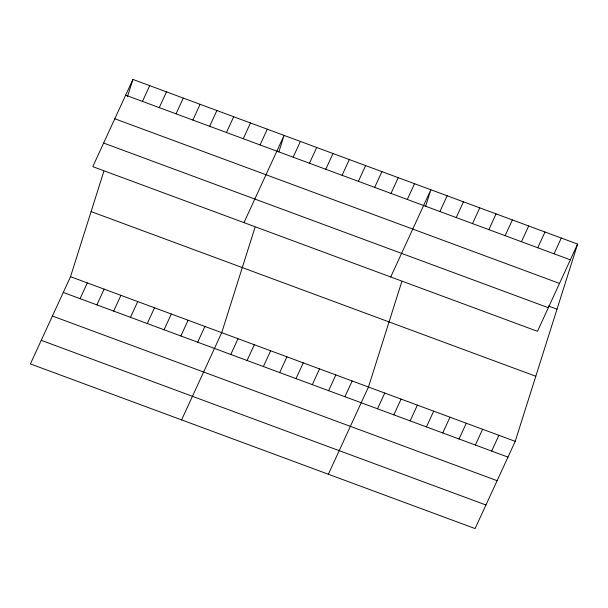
<?xml version="1.0" encoding="UTF-8"?>
<svg xmlns="http://www.w3.org/2000/svg" width="608" height="608" viewBox="0 0 608 608"><rect width="100%" height="100%" fill="white"/><g stroke="black" fill="none" stroke-linecap="round" stroke-linejoin="round"><path stroke-width="0.91" d="M577.6 244.082L537.48 331.307L92.781 166.645L132.901 79.428L577.6 244.082L515.219 441.355L475.099 528.572L30.4 363.918L70.52 276.693L103.831 171.35M127.414 96.786L132.901 79.428M255.026 227.339L221.715 332.675L181.594 419.9M278.882 151.901L284.096 135.409L243.983 222.634M401.782 281.671L368.463 387.015L328.35 474.24M425.63 206.241L430.852 189.749L390.731 276.967M142.454 101.392L149.705 85.644M159.258 107.616L166.501 91.869M80.074 298.665L87.316 282.91M176.054 113.833L183.297 98.086M96.877 304.882L104.12 289.134M192.858 120.057L200.1 104.31M113.673 311.098L120.916 295.351M209.654 126.274L216.896 110.527M130.477 317.323L137.72 301.576M226.457 132.498L233.7 116.751M147.273 323.54L154.516 307.792M243.253 138.715L250.496 122.968M164.076 329.764L171.319 314.017M260.057 144.94L267.3 129.192M180.872 335.981L188.115 320.234M197.676 342.205L204.919 326.458M293.162 157.191L300.405 141.444M309.464 163.233L316.707 147.486M230.782 354.464L238.024 338.717M325.774 169.267L333.017 153.52M247.084 360.498L254.326 344.751M342.076 175.309L349.319 159.562M263.386 366.54L270.636 350.793M358.386 181.344L365.628 165.596M279.695 372.575L286.938 356.828M374.688 187.386L381.93 171.638M295.997 378.609L303.24 362.862M390.997 193.42L398.24 177.673M312.307 384.651L319.55 368.904M407.299 199.454L414.542 183.707M328.609 390.686L335.852 374.938M344.918 396.728L352.161 380.98M439.911 211.531L447.154 195.784M456.22 217.573L463.463 201.826M377.53 408.796L384.773 393.049M472.522 223.607L479.765 207.86M393.832 414.838L401.075 399.091M488.832 229.642L496.075 213.894M410.142 420.873L417.384 405.126M505.134 235.684L512.377 219.936M426.444 426.915L433.686 411.168M521.444 241.718L528.686 225.971M442.753 432.949L449.996 417.202M537.746 247.76L544.988 232.013M459.055 438.984L466.298 423.236M554.055 253.794L561.298 238.047M475.365 445.026L482.608 429.278M491.667 451.06L498.91 435.313M125.658 95.175L570.357 259.829M114.813 118.758L559.512 283.419M548.431 306.006L557.012 309.183M103.634 143.062L548.332 307.716M91.101 211.592L535.8 376.253M70.52 276.693L515.219 441.355M63.278 292.44L507.976 457.102M52.425 316.031L497.124 480.685M41.245 340.328L485.944 504.99"/></g></svg>
